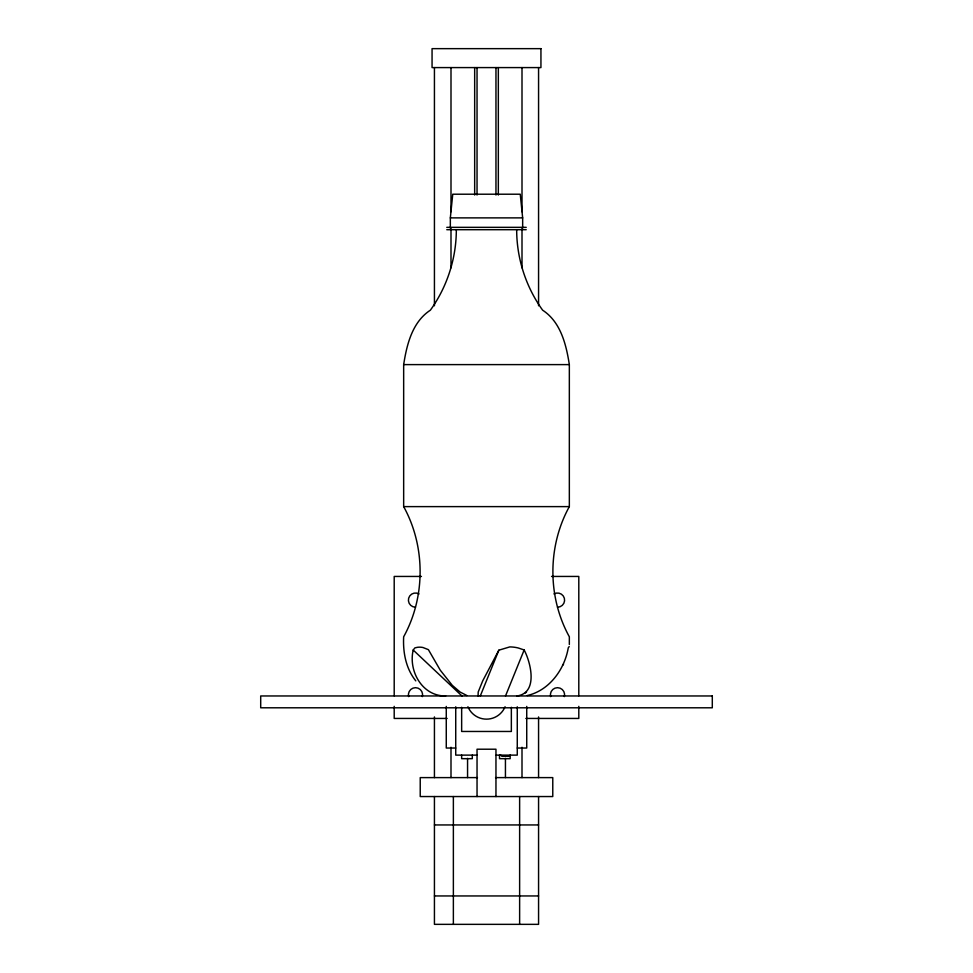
<?xml version="1.0" encoding="UTF-8"?>
<svg xmlns="http://www.w3.org/2000/svg" width="973" height="973" viewBox="0 0 973 973"><rect width="100%" height="100%" fill="white"/><g stroke="black" fill="none" stroke-linecap="round" stroke-linejoin="round"><path stroke-width="1.46" d="M456.325 229.701C456.337 258.368 447.13 286.926 430.37 310.18C412.272 322.014 406.799 344.527 403.661 364.607L403.661 506.617C425.59 546.388 425.59 597.021 403.661 636.792C402.846 652.263 405.85 668.56 415.799 680.881M450.341 228.229L450.341 217.879L452.749 194.211L520.251 194.211L522.659 217.879L522.659 228.229M466.87 695.513L460.095 692.034L452.263 685.32L440.295 670.227L428.4 649.66L422.951 647.507A43.311 26.332 86.2 0 0 417.368 647.325L414.912 647.884L413.197 650.025C408.21 671.115 422.306 696.327 445.67 695.963M527.366 695.513C549.417 690.429 564.583 669.351 568.256 647.896A45.451 5.923 -87 0 1 569.229 646.631M563.209 664.863L563.513 664.182M480.297 695.963L498.857 650.183L509.791 646.911A44.004 40.598 -82.2 0 1 518.232 647.969L524.155 649.964C531.124 663.233 538.081 692.946 517.028 695.963M505.51 695.963L524.155 649.964M516.675 229.701C516.663 258.368 525.87 286.926 542.63 310.18C560.728 322.014 566.201 344.527 569.339 364.607L569.339 506.617C547.41 546.388 547.41 597.021 569.339 636.792L569.339 644.491M498.857 650.183L482.705 680.881L478.193 692.034L478.084 695.963M525.396 692.995L526.515 692.034M450.341 217.879L522.659 217.879M446.777 227.341L526.223 227.341M446.777 229.701L526.223 229.701M403.661 364.607L569.339 364.607M403.661 506.617L569.339 506.617M421.431 576.442L394.199 576.442L394.199 695.78M551.569 576.442L578.801 576.442L578.801 695.78M447.154 718.439L394.199 718.439L394.199 706.362M525.846 718.439L578.801 718.439L578.801 706.362M455.729 748.03L446.266 748.03L446.266 706.41M517.271 748.03L526.734 748.03L526.734 706.41M476.916 755.121L455.729 755.121L455.729 706.787M496.254 755.121L517.271 755.121L517.271 706.787M477.463 777.609L420.227 777.609L420.227 796.546L552.773 796.546L552.773 777.609L495.537 777.609M434.432 824.946L538.568 824.946M434.432 895.951L538.568 895.951M413.197 650.025L461.956 695.963M500.706 755.121L501.886 756.313L508.988 756.313L510.168 755.121L510.168 758.672L499.514 758.672L499.514 755.121M538.568 67.587L538.568 305.777M538.568 716.931L538.568 777.609M538.568 796.546L538.568 924.35L434.432 924.35L434.432 796.546M522.002 67.587L522.002 211.713M522.002 228.4L522.002 267.843M522.002 747.264L522.002 777.609M519.631 796.546L519.631 924.35M511.348 707.262L511.348 731.465L461.652 731.465L461.652 707.262M505.437 758.381L505.437 777.609M498.334 67.587L498.334 195.026M495.962 67.587L495.962 195.026M495.962 796.546L495.962 749.21L477.038 749.21L477.038 796.546M477.038 67.587L477.038 195.026M474.666 67.587L474.666 195.026M472.294 755.121L472.294 758.672L461.652 758.672L461.652 755.121M467.563 758.381L467.563 777.609M453.369 796.546L453.369 924.35M450.998 67.587L450.998 211.713M450.998 228.4L450.998 267.843M450.998 747.264L450.998 777.609M434.432 67.587L434.432 305.777M434.432 716.931L434.432 777.609M553.953 593.956A7.103 7.103 0 0 1 564.364 598.261A7.103 7.103 0 0 1 557.505 607.201M550.645 696.607A7.103 7.103 0 0 1 557.505 687.68A7.103 7.103 0 0 1 564.364 696.607M505.084 706.739A20.117 20.117 0 0 1 467.916 706.739M415.495 607.201A7.103 7.103 0 0 1 408.636 598.261A7.103 7.103 0 0 1 419.047 593.956M408.636 696.607A7.103 7.103 0 0 1 415.495 687.68A7.103 7.103 0 0 1 422.355 696.607M540.939 48.65L432.061 48.65L432.061 67.587L540.939 67.587L540.939 48.65M712.297 695.963L260.703 695.963L260.703 707.797L712.297 707.797L712.297 695.963"/></g></svg>
